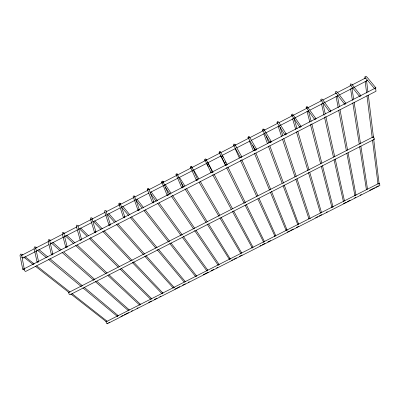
<?xml version="1.0" encoding="UTF-8"?>
<svg xmlns="http://www.w3.org/2000/svg" width="400" height="400" viewBox="0 0 400 400"><rect width="100%" height="100%" fill="white"/><g stroke="black" fill="none" stroke-linecap="round" stroke-linejoin="round"><path stroke-width="0.6" d="M167.115 195.3L167.52 194.535L168.485 194.595L168.08 195.355L167.115 195.3L161.635 181.57L162.585 181.085L163.425 181.885M230.4 259.185L208.665 224.025M68.655 292.515L69.035 294.035L69.975 294.765L374.31 139.31L374.17 138.14L373.21 136.88L68.655 292.515L69.045 292.57M229.345 258.91L229.345 259.32L207.16 224.1M218.345 265.3L218.05 264.645M181.715 187.785L182.135 187.015L183.09 187.08L182.67 187.85L181.715 187.785L175.955 174.185L176.905 173.695L177.705 174.52M207.06 271.025L206.765 270.775L207.09 270.035M196.54 276.365L196.56 275.95L170.925 242.915M196.35 180.255L196.785 179.475L197.725 179.55L197.285 180.33L196.35 180.255L190.3 166.785L191.25 166.295L192.015 167.14M174.065 287.77L174.09 287.35L145.94 255.575M162.855 293.455L162.885 293.04L133.445 261.855M151.66 299.135L151.695 298.715L121.23 268.38M211.015 172.71L211.47 171.92L212.39 172L211.935 172.795L211.015 172.71L204.68 159.37L205.63 158.88L206.35 159.745M140.49 304.8L140.26 304.115L108.93 274.76M117.255 315.79L117.46 316.485L82.875 287.85M225.71 165.15L226.185 164.35L227.09 164.44L226.62 165.24L225.71 165.15L219.155 152.56L219.455 151.475L220.505 151.865L227.09 164.44M106.095 321.85L106.145 321.425M240.44 157.57L240.93 156.76L241.825 156.86L241.335 157.665L240.44 157.57L233.59 145.115L233.895 144.03L234.945 144.415L241.825 156.86M255.205 149.975L255.71 149.155L256.59 149.26L256.085 150.08L255.205 149.975L248.06 137.655L248.37 136.56L248.96 136.53L249.835 137.565L256.59 149.26M270 142.36L270.52 141.53L271.385 141.645L270.865 142.475L270 142.36L262.56 130.175L262.875 129.08L263.465 129.05L264.375 130.065L271.385 141.645M284.825 134.73L285.365 133.89L286.215 134.015L285.675 134.855L284.825 134.73L277.09 122.68L277.41 121.58L278 121.55L278.94 122.555L286.215 134.015M299.685 127.085L300.245 126.235L301.08 126.365L300.52 127.215L299.685 127.085L291.655 115.17L292.695 115.565M314.58 119.42L315.155 118.565L315.975 118.705L315.4 119.56L314.58 119.42L306.25 107.645L307.285 108.04M367.365 80.11L367.23 80.595L339.46 94.91M329.505 111.74L330.1 110.875L330.905 111.02L330.31 111.89L329.505 111.74L321.325 100.53L321.91 100.5M344.465 104.045L345.075 103.165L345.87 103.32L345.255 104.2L344.465 104.045L335.98 92.97M359.455 96.33L360.085 95.44L360.865 95.605L360.235 96.495L359.455 96.33L350.665 85.4L351.255 85.37M374.48 88.6L375.13 87.7L375.89 87.875L375.725 88.36L374.73 88.87L365.385 77.805M373.08 137.205L373.21 136.88M378.775 183.58L378.895 183.365L379.765 184.565L379.875 185.5L107.24 323.775L106.485 323.19L106.085 321.785L378.895 183.365M35.33 248.28L35.675 247.835L38.575 261.83L37.625 262.315L37.035 261.845L34.055 248.355L34.505 246.88L35.945 247.095L36.905 247.895M49.37 241.04L49.715 240.595L52.88 254.465L51.935 254.955L51.45 254.815L48.135 241.09L48.55 239.635L49.945 239.875L50.885 240.7M63.44 233.785L63.79 233.34L67.22 247.09L66.27 247.58L65.8 247.43L62.35 234.245L62.275 232.82L63.21 232.34L64.885 233.49M91.67 219.23L92.02 218.78L95.94 231.92L95.625 232.635L94.59 232.62L90.645 219.655L90.515 218.255L90.865 217.805L91.45 217.775L92.49 218.465M105.83 211.93L106.18 211.475L110.385 224.49L110.05 225.215L109.03 225.185L104.84 212.335L104.675 210.95L105.03 210.5L105.615 210.465L106.62 211.18M118.955 204.24L119.225 203.175L119.815 203.145L120.775 203.88M148.49 189.93L148.77 188.86L147.71 188.485L147.35 188.94L147.605 190.28L152.545 202.795L153.525 202.845L153.91 202.095L148.77 188.86L149.18 189.23M378.36 184.12L377.985 183.9L378.225 183.2M366.68 189.06L366.435 189.76L359.66 146.625M320.695 212.395L320.425 213.105L308.435 172.49M332.16 206.575L331.9 207.285L332.255 207.51M22.735 269.2L23.68 268.715L24.295 269.175L23.35 269.66L22.735 269.2L20 255.6L20.485 254.105L21.975 254.3L22.955 255.075M37.035 261.845L37.98 261.355L38.575 261.83M51.36 254.47L52.31 253.98L52.88 254.465M34.085 248.925L21.32 255.505L21.665 255.06L24.295 269.175M35.195 248.35L48.515 241.485M49.625 240.91L62.39 234.33M63.5 233.755L76.82 226.885M77.93 226.315L105.125 212.29M106.235 211.72L133.43 197.695M134.54 197.12L147.86 190.255M148.97 189.68L263.3 130.725M264.41 130.15L277.73 123.285M278.84 122.71L321.575 100.675M322.685 100.1L336.56 92.945M337.67 92.375L350.99 85.505M352.1 84.935L365.975 77.78M48.97 244.635L22.865 258.09L21.655 257.15M50.08 244.06L77.295 230.03M78.405 229.46L91.735 222.59M92.845 222.015L120.065 207.99M121.175 207.415L134.505 200.545M135.615 199.975L148.945 193.1M150.055 192.53L221.155 155.885M222.265 155.315L235.595 148.44M236.705 147.87L250.035 141M251.145 140.425L308.91 110.655M310.02 110.08L338.35 95.48M37.35 262.005L24.03 268.855L24.57 268.965M38.455 261.435L65.645 247.445M66.755 246.87L94.5 232.595M95.61 232.025L167.19 195.19M168.3 194.62L181.62 187.77M182.73 187.2L240.435 157.505M241.545 156.935L284.83 134.66M285.94 134.09L314.795 119.245M315.9 118.675L359.74 96.115M360.85 95.545L374.72 88.405M108.59 322.755L109.7 322.19M120.835 316.54L123.06 315.41M124.175 314.85L128.625 312.59M131.41 311.175L132.52 310.615M136.975 308.355L138.09 307.79M148.665 302.425L151.445 301.015M154.23 299.6L157.015 298.19M159.795 296.78L160.91 296.215M174.825 289.155L179.835 286.615M182.62 285.205L185.4 283.79M188.185 282.38L189.3 281.815M203.215 274.755L208.225 272.215M211.005 270.805L213.79 269.395M216.57 267.98L217.685 267.415M231.6 260.36L232.715 259.795M233.825 259.23L236.61 257.82M239.395 256.405L242.175 254.995M259.99 245.96L261.1 245.395M262.215 244.83L265 243.42M267.78 242.01L270.565 240.595M287.265 232.125L289.49 230.995M290.605 230.43L293.385 229.02M296.17 227.61L298.95 226.195M315.65 217.73L317.875 216.6M318.99 216.035L321.775 214.62M326.225 212.365L327.34 211.8M343.48 203.61L346.265 202.2M347.38 201.635L350.16 200.225M354.615 197.965L355.725 197.4M360.18 195.14L361.295 194.575M369.645 190.34L374.655 187.8M375.765 187.235L378.55 185.825M286.41 229.79L286.86 229.73M263.655 241.335L264.42 241.52L264.43 241.92M229.66 258.585L230.405 258.78M195.835 275.75L196.56 275.95M173.385 287.14L174.09 287.35M162.185 292.825L162.885 293.04M151.005 298.495L151.695 298.715M139.845 304.16L140.26 304.115M128.7 309.815L129.38 310.04M106.475 321.095L107.135 321.325M106.085 321.785L106.38 321.785M67.145 246.74L66.085 246.735L65.8 247.43M78.395 225.735L76.73 225.095L76.39 226.52L80.18 240.035L80.64 240.185L81.595 239.695L81.53 239.34L77.89 226.065M81.53 239.34L80.48 239.325L80.18 240.035M95.94 231.92L94.905 231.9L94.59 232.62M110.385 224.49L109.365 224.46L109.03 225.185M118.87 203.63L123.505 217.74L124.51 217.775L124.865 217.04L120.29 203.55L120.375 204.16M124.865 217.04L123.855 217.005L123.505 217.74M134.96 196.565L134.04 195.805L133.095 196.295L138.01 210.275L139.005 210.32L139.37 209.575L134.515 196.215L134.595 196.825M139.37 209.575L138.38 209.53L138.01 210.275M153.91 202.095L152.93 202.04L152.545 202.795M355.62 194.84L355.985 195.065L348.06 152.675M346.86 153.29L354.905 195.61L355.265 195.835M344.11 200.68L344.47 200.905L335.205 158.965M332.625 206.51L333.015 207.125M321.155 212.33L321.5 212.56L309.805 172.475M309.705 218.14L310.075 218.765M298.275 223.94L298.61 224.175L284.215 184.985M283.025 185.595L297.88 224.95M275.47 235.51L275.8 235.75L259.02 198.275M257.835 198.885L275.06 236.53M245.1 205.105L263.675 242.305M252.745 247.04L253.06 247.285L233.675 210.945M232.49 211.55L252.315 248.065M23.71 257.09L33.54 264.78M35.505 266.32L68.92 292.47M70.885 294.01L106.265 321.7M24.92 256.615L34.245 263.945M36.7 265.875L70.075 292.115M72.035 293.655L106.88 321.05M241.41 252.79L241.725 253.035L221.09 217.38M240.975 253.82L219.91 217.985M218.8 264.265L219.105 264.515L196.135 230.43M37.235 250.07L46.365 257.625M48.285 259.22L81.435 286.66M38.825 249.495L47.94 257.085M49.86 258.68L82.485 285.85M84.405 287.45L118.25 315.685M207.525 269.985L207.82 270.24L183.415 236.525M373.86 138.92L374.31 139.31M162.185 182.595L161.715 182.185L162.09 182.575M51.2 242.905L60.115 250.725M61.99 252.375L93.885 280.37M95.295 281.605L128.13 310.425M176.495 175.215L176.025 174.805L176.365 175.21M52.755 242.355L61.19 249.8M64 252.28L94.92 279.58M96.79 281.235L129.115 309.77M185.025 281.4L185.315 281.655L158.62 249.49M205.21 160.41L204.745 159.99L205.005 160.44M219.615 152.98L219.155 152.56L219.375 153.03M248.52 138.075L248.06 137.655L248.2 138.165M173.32 288.145L144.775 256.17M263.015 130.6L262.56 130.175L262.66 130.71M65.185 235.71L73.82 243.76M75.64 245.455L106.105 273.835M107.92 275.525L139.75 305.18M277.545 123.105L277.09 122.68L277.155 123.235M66.7 235.19L74.875 242.85M77.145 244.975L107.115 273.055M79.29 228.61L86.825 236.065M89.485 238.7L118.295 267.22M120.065 268.975L150.65 299.245M80.605 227.93L88.55 235.845M90.32 237.605L119.46 266.62M93.31 221.4L101.02 229.52M102.735 231.325L130.57 260.645M132.285 262.45L161.835 293.57M94.625 220.725L102.305 228.86M104.01 230.665L132.165 260.495M107.37 214.195L114.435 222.125M116.515 224.455L143.53 254.77M108.69 213.515L116.14 221.93M117.795 223.795L144.7 254.175M121.445 206.96L128.65 215.585M130.25 217.5L155.855 248.17M157.055 249.605L184.26 282.19M122.765 206.28L129.94 214.92M131.53 216.84L157.03 247.57M375.89 87.875L367.025 77.13L365.88 76.225L364.905 76.73L364.845 78.79M360.865 95.605L351.955 84.405L350.565 83.85L350.085 85.625M135.935 200.2L142.085 208.075M144.005 210.54L168.6 242.035M169.755 243.515L195.505 276.485M136.875 199.03L143.76 207.905M145.29 209.875L169.775 241.435M345.87 103.32L337.215 92.01L336.46 91.4L335.87 91.43L335.485 91.9L335.435 93.18M150.77 193.935L156.26 201.47M157.725 203.48L181.145 235.62M182.61 237.63L206.765 270.775M330.905 111.02L322.84 99.915L321.795 98.96L320.825 99.465L320.815 100.715M151 191.745L157.555 200.805M159.015 202.815L182.325 235.02M190.37 167.405L190.67 167.835M315.975 118.705L307.165 106.51L306.2 107.01L306.23 108.24M165.235 187.215L170.135 194.43M171.18 195.975L193.565 228.965M194.615 230.515L218.045 265.05M165.165 184.465L171.08 193.245M172.475 195.31L194.745 228.365M301.08 126.365L292.565 114.04L291.6 114.535L291.675 115.745M181 182.57L183.65 186.775M184.975 188.88L206.165 222.52M179.35 177.155L184.95 186.105M186.595 188.74L207.35 221.915M375.245 88.77L375.835 89.76L375.99 91.26L25.595 271.47L24.375 270.555L23.95 269.515M199.16 182.395L218.965 216.365M193.575 169.845L198.89 179.025M200.14 181.185L219.84 215.22M206.485 163.19L208.26 166.485M212.69 174.73L231.31 209.355M207.82 162.5L213.11 172.41M213.99 174.06L232.5 208.745M212.39 172L206.095 159.295L206.165 159.915M220.755 155.83L225.46 165.35M226.565 167.59L244.27 203.425M222.095 155.14L223.195 157.385M225.395 161.87L225.945 162.995M227.87 166.92L245.455 202.82M246.28 204.5L264.42 241.52M197.725 179.55L191.72 166.71M220.505 151.865L220.725 152.335M235.05 148.44L239.405 158.075M240.43 160.34L256.81 196.615M241.735 159.67L258.005 196.005M183.09 187.08L177.37 174.11L177.445 174.725M168.485 194.595L163.055 181.495L163.13 182.11M249.385 141.05L253.415 150.86M254.365 153.17L269.535 190.11M270.48 192.415L286.125 230.51L286.105 230.11M252.85 145.56L254.965 150.765M255.91 153.075L270.73 189.495M271.435 191.23L287.215 230.36M263.745 133.625L267.43 143.555M268.51 146.475L282.16 183.26M233.59 145.115L233.77 145.605M266.17 135.855L268.745 142.875M269.82 145.8L283.57 183.23M234.945 144.415L235.125 144.91M278.135 126.19L281.67 136.82M282.455 139.18L295.03 176.98M295.815 179.345L308.975 218.915L308.945 218.525M280.07 127.265L282.795 135.55M283.77 138.505L296.225 176.37M297.005 178.735L310.045 218.37M292.56 118.73L295.735 129.485M296.44 131.87L307.905 170.695M294.09 118.63L297.055 128.8M297.755 131.195L309.105 170.08M249.555 137.465L249.415 136.955L249.48 137.58M307.015 111.26L309.83 122.13M310.455 124.545L320.63 163.8M321.255 166.215L331.9 207.285M308.37 110.56L311.155 121.445M311.775 123.865L321.835 163.185M322.455 165.605L332.975 206.735M321.495 103.75L324.08 115.28M324.49 117.1L333.465 157.155M334.01 159.58L343.39 201.45L343.35 201.065M322.855 103.05L325.275 113.99M325.81 116.42L334.67 156.535M336.02 96.245L338.235 107.9M338.7 110.355L346.395 150.835M337.38 95.545L339.45 106.6M340.02 109.675L347.6 150.22M264.02 130.01L263.92 129.475L263.98 130.1M350.57 88.705L352.405 100.415M352.795 102.88L359.275 144.165M351.935 88L353.645 99.11M354.12 102.195L360.485 143.545M360.865 146.01L367.515 189.21M379.07 183.35L379.125 183.73L373.69 139.15M119 204.545L119.065 205M365.155 81.27L366.625 93.04M366.935 95.52L372.2 137.66M372.51 140.14L377.93 183.52M354.855 195.225L354.905 195.61M366.52 80.325L367.955 92.09M368.33 95.185L373.54 137.91M107.195 323.195L107.24 323.775M297.515 224.32L297.54 224.715M274.715 235.89L274.73 236.29M263.345 241.66L263.355 242.06M251.995 247.42L252 247.825M147.9 189.96L147.43 189.55L147.845 189.92"/></g></svg>
